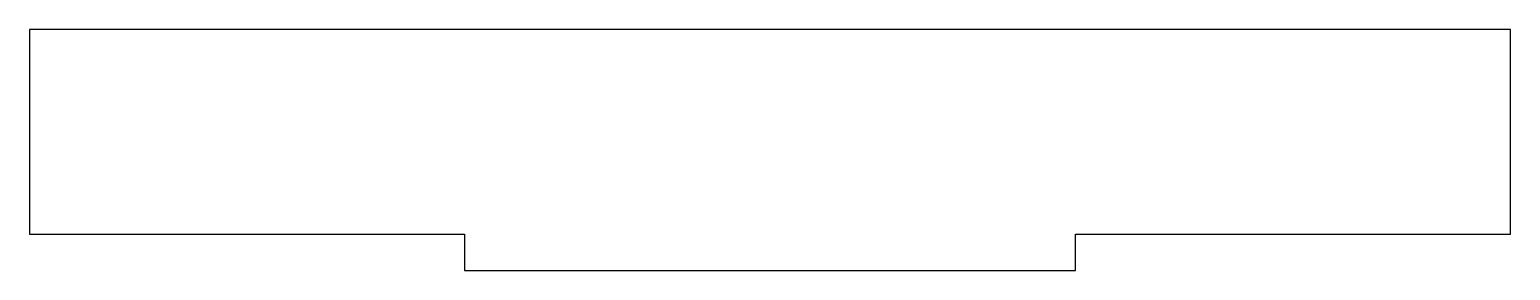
# Model space of a CAD drawing. Header units: millimetres. Extents: x -62 to 62, y -12 to 8.
import ezdxf

# ---------------------------------------------------------------- set-up
doc = ezdxf.new("R2010")
doc.units = ezdxf.units.MM

msp = doc.modelspace()

# ---------------------------------------------------------------- linework, layer by layer
at = {"color": 7, "linetype": 'Continuous', "lineweight": 25}
for p, q in [((-61.5, 8.5), (-61.5, -8.5)), ((61.5, 8.5), (-61.5, 8.5)), ((61.5, -8.5), (61.5, 8.5)), ((-61.5, -8.5), (-25.39, -8.5)), ((-25.39, -8.5), (-25.39, -11.5)), ((25.39, -8.5), (61.5, -8.5)), ((25.39, -11.5), (25.39, -8.5)), ((-25.39, -11.5), (25.39, -11.5))]:
    msp.add_line(p, q, dxfattribs=at)

doc.saveas('drawing.dxf')
